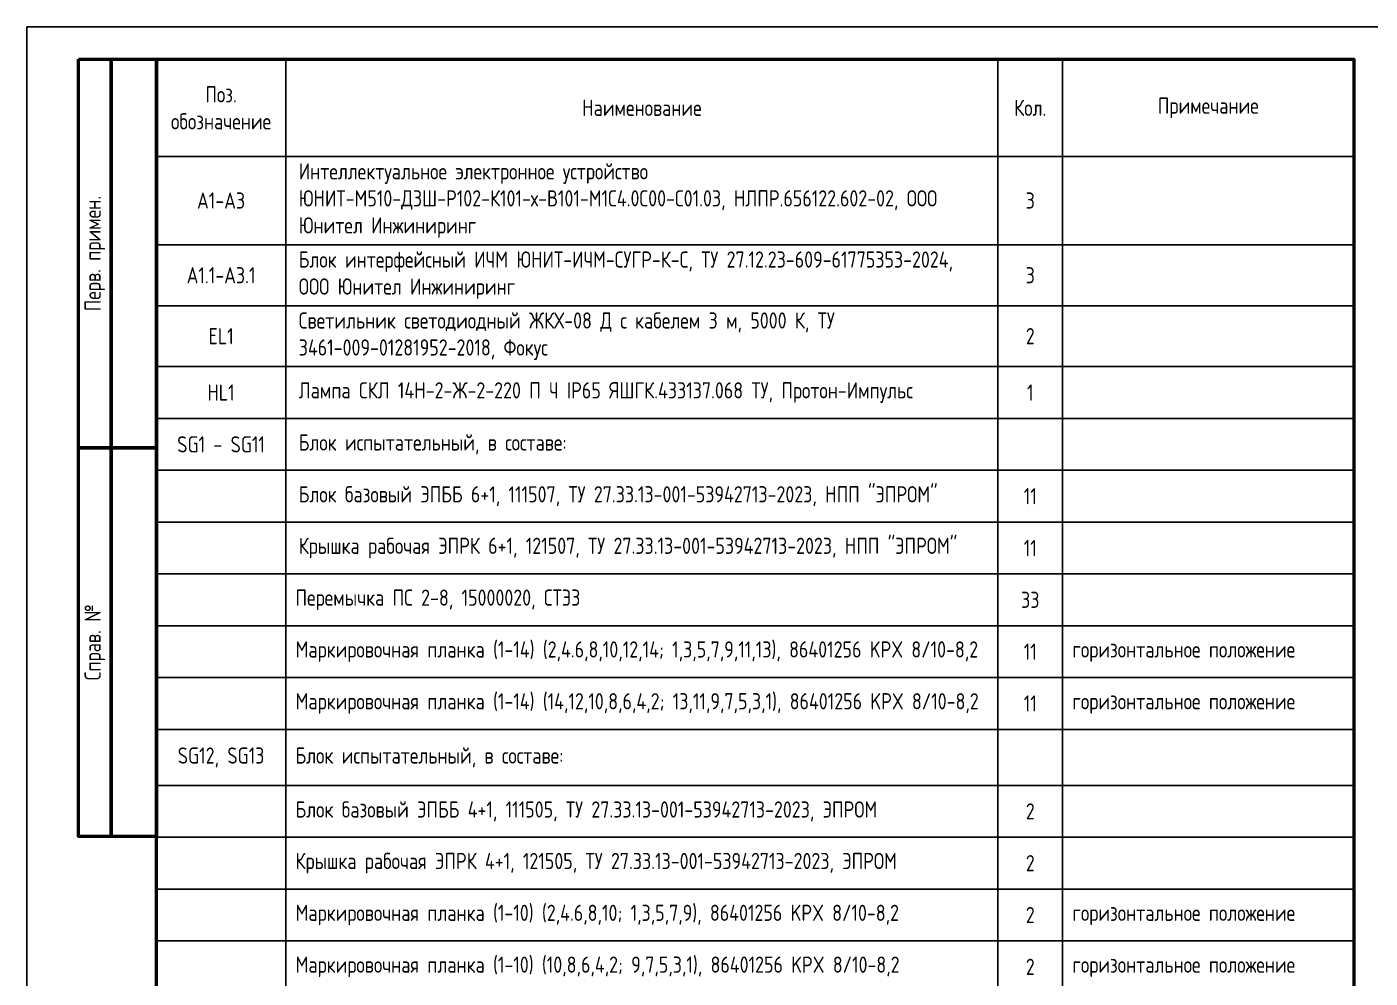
# Model space of a CAD drawing. Header units: millimetres. Extents: x -840 to 2694, y 0 to 584.
# Drawn here: x -420 to -212.5, y 150 to 296.9 of the extents above; entities that cross this region are included whole.
import ezdxf

# ---------------------------------------------------------------- set-up
doc = ezdxf.new("R2010")
doc.units = ezdxf.units.MM
doc.styles.add('Gost_type_A', font='GOST_0.TTF')

# ---------------------------------------------------------------- blocks, each defined once
blk = doc.blocks.new('Штамп левый верхний')
at = {"lineweight": 50}
for points in [[(-12, 0), (-7, 0), (-7, -60), (-12, -60)], [(-7, 0), (0, 0), (0, -60), (-7, -60)], [(-12, -60), (-7, -60), (-7, -120), (-12, -120)], [(-7, -60), (0, -60), (0, -120), (-7, -120)]]:
    blk.add_lwpolyline(points, close=True, dxfattribs=at)
at = {"char_height": 2.5, "width": 60, "attachment_point": 5, "rotation": 90, "style": 'Gost_type_A'}
for s, insert in [('Перв. примен.', (-9.5, -30)), ('Справ. №', (-9.5, -90))]:
    blk.add_mtext(s, dxfattribs=dict(at, insert=insert))
blk = doc.blocks.new('Формат_А4')
blk.add_lwpolyline([(0, 297), (0, 0), (-210, 0), (-210, 297)], close=True)
at = {"lineweight": 50}
blk.add_lwpolyline([(-190, 292), (-5, 292), (-5, 5), (-190, 5)], close=True, dxfattribs=at)
blk = doc.blocks.new('*T24')
at = {"color": 0, "lineweight": -2, "transparency": 16777216}
for p, q in [((0, 0), (185, 0)), ((0, 0), (0, -55.45)), ((20, 0), (20, -15)), ((130, 0), (130, -47.45)), ((140, 0), (140, -55.45)), ((185, 0), (185, -120.11)), ((210, 0), (395, 0)), ((210, 0), (210, -15)), ((230, 0), (230, -15)), ((340, 0), (340, -15)), ((350, 0), (350, -47)), ((395, 0), (395, -47)), ((230, -15), (340, -15)), ((350, -15), (395, -15)), ((230, -23), (340, -23)), ((350, -23), (395, -23)), ((230, -31), (340, -31)), ((0, -38.06), (140, -38.06)), ((20, -38.06), (20, -55.45)), ((230, -39), (340, -39)), ((350, -39), (395, -39)), ((0, -47.45), (140, -47.45)), ((230, -47), (340, -47)), ((350, -47), (395, -47)), ((0, -55.45), (185, -55.45)), ((140, -63.45), (185, -63.45)), ((140, -71.45), (185, -71.45)), ((140, -79.45), (185, -79.45)), ((140, -79.45), (140, -120.11)), ((140, -87.45), (185, -87.45)), ((140, -95.45), (185, -95.45)), ((140, -103.45), (185, -103.45)), ((140, -112.11), (185, -112.11)), ((0, -120.11), (0, -144.11)), ((20, -120.11), (20, -162.55)), ((0, -128.11), (20, -128.11)), ((0, -136.11), (20, -136.11)), ((0, -144.11), (20, -144.11)), ((140, -144.11), (140, -162.55)), ((185, -144.11), (185, -208.67)), ((140, -152.11), (185, -152.11)), ((140, -162.55), (185, -162.55)), ((140, -172.21), (185, -172.21)), ((140, -180.21), (185, -180.21)), ((140, -180.21), (140, -208.67)), ((20, -190.26), (185, -190.26)), ((20, -200.67), (130, -200.67)), ((140, -200.67), (185, -200.67)), ((20, -208.67), (130, -208.67)), ((140, -208.67), (185, -208.67)), ((20, -216.67), (130, -216.67)), ((20, -224.67), (130, -224.67)), ((140, -224.67), (140, -242.92)), ((185, -224.67), (185, -242.92)), ((20, -232.67), (130, -232.67)), ((140, -232.67), (185, -232.67)), ((20, -242.92), (130, -242.92)), ((140, -242.92), (185, -242.92))]:
    blk.add_line(p, q, dxfattribs=at)
at = {"color": 0, "linetype": 'ByBlock', "lineweight": -2, "transparency": 16777216}
for p, q in [((0, -15), (185, -15)), ((20, -15), (20, -38.06)), ((210, -15), (230, -15)), ((210, -15), (210, -47)), ((230, -15), (230, -47)), ((340, -15), (350, -15)), ((340, -15), (340, -47)), ((210, -23), (230, -23)), ((340, -23), (350, -23)), ((0, -28.63), (185, -28.63)), ((210, -31), (230, -31)), ((340, -31), (395, -31)), ((140, -38.06), (185, -38.06)), ((210, -39), (230, -39)), ((340, -39), (350, -39)), ((130, -47.45), (130, -55.45)), ((140, -47.45), (185, -47.45)), ((210, -47), (230, -47)), ((210, -47), (210, -207)), ((230, -47), (230, -207)), ((340, -47), (350, -47)), ((340, -47), (340, -207)), ((350, -47), (350, -207)), ((395, -47), (395, -207)), ((0, -55.45), (0, -120.11)), ((20, -55.45), (20, -120.11)), ((130, -55.45), (130, -180.21)), ((140, -55.45), (140, -79.45)), ((210, -55), (395, -55)), ((0, -63.45), (140, -63.45)), ((210, -63), (395, -63)), ((0, -71.45), (140, -71.45)), ((210, -71), (395, -71)), ((0, -79.45), (140, -79.45)), ((210, -79), (395, -79)), ((210, -87), (395, -87)), ((0, -87.45), (140, -87.45)), ((0, -95.45), (140, -95.45)), ((210, -95), (395, -95)), ((0, -103.45), (140, -103.45)), ((210, -103), (395, -103)), ((210, -111), (395, -111)), ((0, -112.11), (140, -112.11)), ((0, -120.11), (140, -120.11)), ((140, -120.11), (185, -120.11)), ((140, -120.11), (140, -144.11)), ((185, -120.11), (185, -144.11)), ((210, -119), (395, -119)), ((20, -128.11), (185, -128.11)), ((210, -127), (395, -127)), ((20, -136.11), (185, -136.11)), ((210, -135), (395, -135)), ((210, -143), (395, -143)), ((20, -144.11), (185, -144.11)), ((210, -151), (395, -151)), ((20, -152.11), (140, -152.11)), ((210, -159), (395, -159)), ((0, -162.55), (0, -242.92)), ((20, -162.55), (140, -162.55)), ((20, -162.55), (20, -242.92)), ((140, -162.55), (140, -180.21)), ((210, -167), (395, -167)), ((0, -172.21), (20, -172.21)), ((20, -172.21), (140, -172.21)), ((210, -175), (395, -175)), ((0, -180.21), (20, -180.21)), ((20, -180.21), (140, -180.21)), ((130, -180.21), (130, -242.92)), ((210, -183), (395, -183)), ((210, -191), (395, -191)), ((210, -199), (395, -199)), ((0, -200.67), (20, -200.67)), ((130, -200.67), (140, -200.67)), ((210, -207), (395, -207)), ((0, -208.67), (20, -208.67)), ((130, -208.67), (140, -208.67)), ((140, -208.67), (140, -224.67)), ((185, -208.67), (185, -224.67)), ((0, -216.67), (20, -216.67)), ((130, -216.67), (185, -216.67)), ((0, -224.67), (20, -224.67)), ((130, -224.67), (185, -224.67)), ((0, -232.67), (20, -232.67)), ((130, -232.67), (140, -232.67)), ((0, -242.92), (20, -242.92)), ((130, -242.92), (140, -242.92))]:
    blk.add_line(p, q, dxfattribs=at)
at = {"color": 0, "lineweight": 0, "transparency": 16777216}
for p, q in [((0, -144.11), (0, -162.55)), ((0, -152.11), (20, -152.11)), ((0, -162.55), (20, -162.55)), ((0, -190.26), (20, -190.26))]:
    blk.add_line(p, q, dxfattribs=at)
at = {"transparency": 16777216, "char_height": 2.5, "style": 'Gost_type_A'}
for s, insert, width, attachment_point in [('Поз. обозначение', (10, -7.5), 17, 5), ('Поз. обозначение', (220, -7.5), 17, 5), ('Примечание', (162.5, -7.5), 42, 5), ('Примечание', (372.5, -7.5), 42, 5), ('Наименование', (75, -7.5), 107, 5), ('Кол.', (135, -7.5), 7, 5), ('Наименование', (285, -7.5), 107, 5), ('Кол.', (345, -7.5), 7, 5), ('Интеллектуальное электронное устройство ЮНИТ-М510-ДЗШ-Р102-К101-х-В101-М1С4.0С00-С01.03, НЛПР.656122.602-02, ООО Юнител Инжиниринг ', (22, -21.81), 106, 4), ('{\\C0;Пластина торцевая D-RPV 4-MT(-P), HNT-131561, ОРТИС}', (231.5, -19), 107, 4), ('6', (345, -19), 7, 5), ('A1-A3', (10, -21.81), 18, 5), ('3', (135, -21.81), 7, 5), ('{\\C0;Перемычка FBS 2-6, HNT-091360, ОРТИС}', (231.5, -27), 107, 4), ('4', (345, -27), 7, 5), ('{\\C0;Блок интерфейсный ИЧМ ЮНИТ-ИЧМ-СУГР-К-С, ТУ 27.12.23-609-61775353-2024, ООО Юнител Инжиниринг}', (22, -33.34), 106, 4), ('A1.1-A3.1', (10, -33.34), 18, 5), ('3', (135, -33.34), 7, 5), ('{\\C0;Перемычка FBS 4-6, HNT-091958, ОРТИС}', (231.5, -35), 107, 4), ('2', (345, -35), 7, 5), ('{\\C0;Светильник светодиодный ЖКХ-08 Д с кабелем 3 м, 5000 К, ТУ 3461-009-01281952-2018, Фокус }', (22, -42.75), 106, 4), ('EL1', (10, -42.75), 18, 5), ('Планка маркировочная (97-112), 86401217 KPX 6/10-6,2', (231.5, -43), 107, 4), ('2', (135, -42.75), 7, 5), ('1', (345, -43), 7, 5), ('HL1', (10, -51.45), 18, 5), ('{\\C256;Лампа СКЛ 14Н-2-Ж-2-220 П Ч IP65 ЯШГК.433137.068 ТУ, Протон-Импульс}', (22, -51.45), 106, 4), ('1', (135, -51.45), 7, 5), ('Перемычка ПС 2-8, 15000020, СТЭЗ ', (21.5, -83.45), 107, 4), ('33', (135, -83.45), 7, 5), ('11', (135, -91.45), 7, 5), ('Маркировочная планка (1-14) (14,12,10,8,6,4,2; 13,11,9,7,5,3,1), 86401256 KPX 8/10-8,2', (21.5, -99.45), 107, 4), ('11', (135, -99.45), 7, 5), ('{\\C256;Блок испытательный, в составе:}', (21.5, -107.78), 107, 4), ('Блок базовый ЭПББ 4+1, 111505, ТУ 27.33.13-001-53942713-2023, ЭПРОМ', (21.5, -116.11), 107, 4), ('2', (135, -116.11), 7, 5), ('Крышка рабочая ЭПРК 4+1, 121505, ТУ 27.33.13-001-53942713-2023, ЭПРОМ', (21.5, -124.11), 107, 4), ('2', (135, -124.11), 7, 5), ('Маркировочная планка (1-10) (2,4.6,8,10; 1,3,5,7,9), 86401256 KPX 8/10-8,2', (21.5, -132.11), 107, 4), ('2', (135, -132.11), 7, 5), ('Маркировочная планка (1-10) (10,8,6,4,2; 9,7,5,3,1), 86401256 KPX 8/10-8,2', (21.5, -140.11), 107, 4), ('2', (135, -140.11), 7, 5), ('в составе позиции{\\C0; EL1}', (141.5, -167.38), 42, 4), ('м', (141.5, -176.21), 42, 4), ('{\\C0;Соединитель электрический RUT 6-RTK/S, HNT-090374, ТУ 27.33.13-001-54070557-2024, ГОСТ IEC 60947-7-1-2016, ОРТИС}', (21.5, -195.46), 107, 4), ('{\\C0;Пластина торцевая D-RUT 6-RTK, HNT-090665, ОРТИС}', (21.5, -204.67), 107, 4), ('Перемычка коммутационная SB 2-RTK/S, HNT-090979, ОРТИС', (21.5, -212.67), 107, 4), ('Перемычка FB 2-RTK/S, HNT-091821, ОРТИС', (21.5, -220.67), 107, 4), ('Планка маркировочная (1-96), 86401256 KPX 8/10-8,2', (21.5, -228.67), 107, 4), ('1', (135, -228.67), 7, 5), ('{\\C0;Соединитель электрический RPV 4-MT(-P), HNT-131560, ТУ 27.33.13-001-54070557-2024, ГОСТ IEC 60947-7-1-2016, ОРТИС }', (21.5, -237.79), 107, 4), ('16', (135, -237.79), 7, 5)]:
    blk.add_mtext(s, dxfattribs=dict(at, insert=insert, width=width, attachment_point=attachment_point))
at = {"color": 0, "transparency": 16777216, "char_height": 2.5, "style": 'Gost_type_A'}
for s, insert, width, attachment_point in [('вертикальное положение', (351.5, -43), 42, 4), ('{\\C256;Блок испытательный, в составе:}', (22, -59.45), 106, 4), ('SG1 - SG11', (10, -59.45), 18, 5), ('{\\C256;Блок базовый ЭПББ 6+1, 111507, ТУ 27.33.13-001-53942713-2023, НПП "ЭПРОМ"}', (22, -67.45), 106, 4), ('11', (135, -67.45), 7, 5), ('{\\C256;Крышка рабочая ЭПРК 6+1, 121507, ТУ 27.33.13-001-53942713-2023, НПП "ЭПРОМ"}', (22, -75.45), 106, 4), ('11', (135, -75.45), 7, 5), ('Маркировочная планка (1-14) (2,4.6,8,10,12,14; 1,3,5,7,9,11,13){\\C256;, 86401256 KPX 8/10-8,2}', (21.5, -91.45), 107, 4), ('горизонтальное положение', (141.5, -91.45), 42, 4), ('горизонтальное положение', (141.5, -99.45), 42, 4), ('SG12, SG13', (10, -107.78), 18, 5), ('горизонтальное положение', (141.5, -132.11), 42, 4), ('горизонтальное положение', (141.5, -140.11), 42, 4), ('{\\C256;SQ1 - SQ4}', (10, -148.11), 17, 5), ('{\\C256;Выключатель путевой ВВП11-10А313-20У311, ТУ 3428-155-00216823-2005, ВНИИР }', (21.5, -148.11), 107, 4), ('4', (135, -148.11), 7, 5), ('{\\C256;Блок-приставка конденсаторная ЮНИТ-БК-02, ТУ 27.12.31-601-61775353-2016, }ООО Юнител Инжиниринг', (21.5, -157.33), 107, 4), ('3', (138.5, -153.61), 7, 3), ('UZ1 - UZ3', (10, -157.33), 17, 5), ('WE1, WE3', (10, -167.38), 17, 5), ('Кабель 3 м 2х0,75, Фокус', (21.5, -167.38), 107, 4), ('2', (135, -167.38), 7, 5), ('WE2, WE4', (10, -176.21), 17, 5), ('{\\C0;Провод ПВСнг(А)-LS 2х0,75}', (21.5, -176.21), 107, 4), ('8', (135, -176.21), 7, 5), ('{\\C256;Патч-корд экранированный, категории 5е, FTP серый PC-FTP-RJ45-Cat.5e-1,5m-LSZH, 8871c, Cabeus}', (21.5, -185.24), 107, 4), ('WE5 -WE7', (10, -185.24), 17, 5), ('3', (135, -185.24), 7, 5), ('{\\C256;X:1-X:96}', (10, -195.46), 17, 5), ('96', (135, -195.46), 7, 5), ('13', (135, -204.67), 7, 5), ('33', (135, -212.67), 7, 5), ('11', (135, -220.67), 7, 5), ('вертикальное положение', (141.5, -228.67), 42, 4), ('{\\C256;X:97-X:112}', (10, -237.79), 17, 5)]:
    blk.add_mtext(s, dxfattribs=dict(at, insert=insert, width=width, attachment_point=attachment_point))

msp = doc.modelspace()

# ---------------------------------------------------------------- block references
at = {"color": 1}
for name, p in [('Формат_А4', (-210, -0.12)), ('Штамп левый верхний', (-400, 291.88))]:
    msp.add_blockref(name, p, dxfattribs=at)
msp.add_blockref('*T24', (-400, 291.88))

doc.saveas('drawing.dxf')
